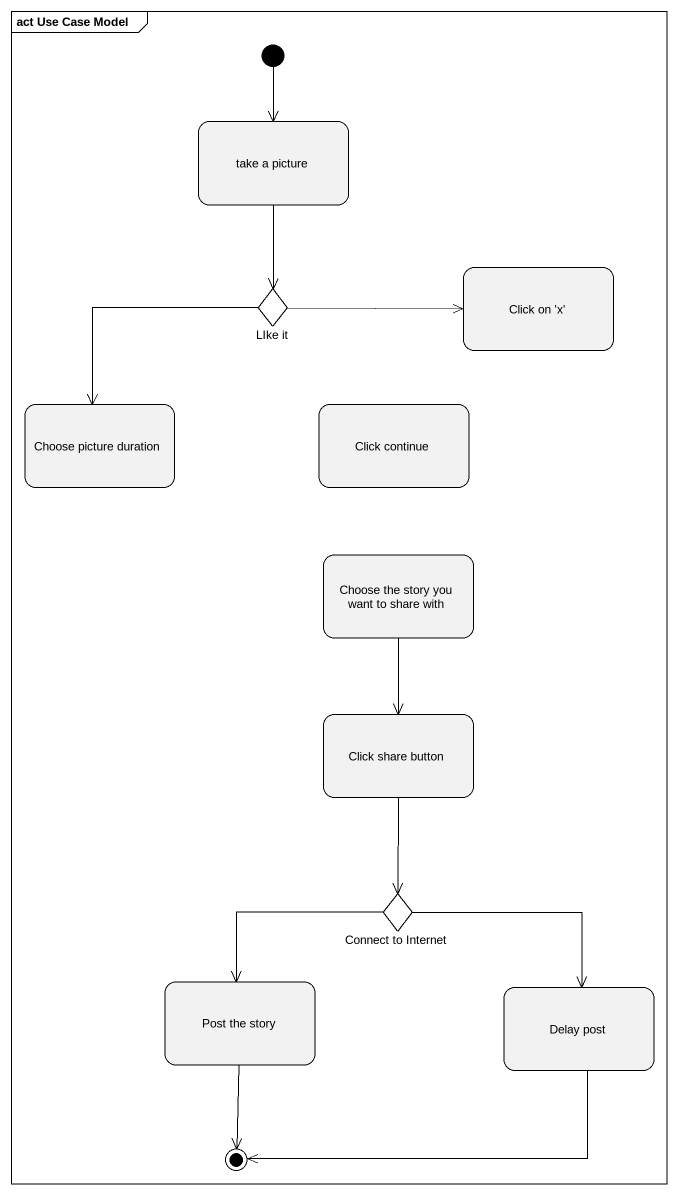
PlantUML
@startuml
mainframe act Use Case Model
hide empty description
state "take a picture" as take_a_picture
state "LIke it" as LIke_it <<choice>>
state "Click on 'x'" as Click_on_x
state "Choose picture duration" as Choose_picture_duration
state "Click continue" as Click_continue
state "Choose the story you want to share with" as Choose_the_story_you_want
state "Click share button" as Click_share_button
state "Connect to Internet" as Connect_to_Internet <<choice>>
state "Post the story" as Post_the_story
state "Delay post" as Delay_post
[*] --> take_a_picture
take_a_picture --> LIke_it
LIke_it -right-> Click_on_x
LIke_it --> Choose_picture_duration
Choose_the_story_you_want --> Click_share_button
Click_share_button --> Connect_to_Internet
Connect_to_Internet --> Post_the_story
Connect_to_Internet --> Delay_post
Post_the_story --> [*]
Delay_post -left-> [*]
@enduml
